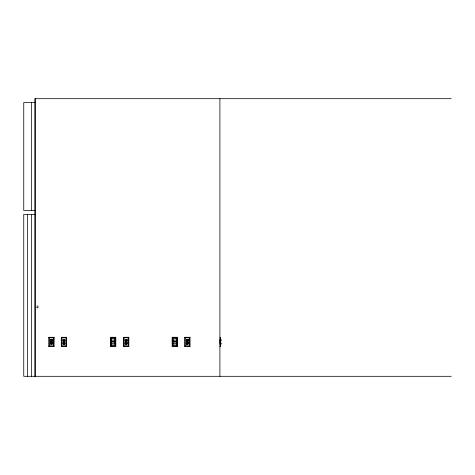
<?xml version="1.0" encoding="UTF-8"?>
<svg xmlns="http://www.w3.org/2000/svg" width="475" height="475" viewBox="0 0 475 475"><rect width="100%" height="100%" fill="white"/><g stroke="black" fill="none" stroke-linecap="round" stroke-linejoin="round"><path stroke-width="0.71" d="M51.674 341.982C50.956 340.854 51.698 343.021 51.318 341.626M64.202 341.982C63.49 340.854 64.232 343.021 63.852 341.626M125.928 341.721C126.558 342.861 125.988 340.712 126.285 342.077M220.424 339.554L219.937 339.554M220.347 342.671L219.937 342.499M52.119 340.409L52.119 339.554L51.526 339.554L51.526 340.409L52.119 340.409L52.119 339.554M52.119 343.354L52.119 342.499L51.526 342.499L51.526 343.354L52.119 343.354L52.119 342.499M64.647 340.409L64.647 339.554L64.054 339.554L64.054 340.409L64.647 340.409L64.647 339.554M64.647 343.354L64.647 342.499L64.054 342.499L64.054 343.354L64.647 343.354L64.647 342.499M126.819 340.409L126.819 339.554L126.231 339.554L126.231 340.409L126.819 340.409L126.819 339.554M126.819 343.354L126.819 342.499L126.231 342.499L126.231 343.354L126.819 343.354L126.819 342.499M188.029 340.409L188.029 339.554L187.441 339.554L187.441 340.409L188.029 340.409L188.029 339.554M188.029 343.354L188.029 342.499L187.441 342.499L187.441 343.354L188.029 343.354L188.029 342.499M220.394 344.987L221.356 343.544L220.37 342.077M187.18 341.668L187.494 342.077M219.907 346.423L220.293 346.192M50.783 340.409L50.783 339.554L51.371 339.554L51.371 340.409L50.783 340.409L50.783 339.554M54.114 346.423L53.574 345.883L53.574 337.826L54.114 337.286L48.777 337.286L48.777 346.423L54.114 346.423L54.114 337.286M51.14 341.216C52.636 341.43 51.027 339.809 51.14 341.216L51.763 341.216M50.783 343.354L50.783 342.499L51.371 342.499L51.371 343.354L50.783 343.354L50.783 342.499M48.777 346.423L49.317 345.883L49.317 337.826L48.777 337.286M51.14 344.161C52.636 344.375 51.027 342.754 51.14 344.161L51.763 344.161M63.312 340.409L63.312 339.554L63.905 339.554L63.905 340.409L63.312 340.409L63.312 339.554M66.642 346.423L66.102 345.883L66.102 337.826L66.642 337.286L61.305 337.286L61.305 346.423L66.642 346.423L66.642 337.286M63.668 341.216C65.17 341.43 63.555 339.809 63.668 341.216L64.291 341.216M63.312 343.354L63.312 342.499L63.905 342.499L63.905 343.354L63.312 343.354L63.312 342.499M61.305 346.423L61.845 345.883L61.845 337.826L61.305 337.286M63.668 344.161C65.17 344.375 63.555 342.754 63.668 344.161L64.291 344.161M115.805 346.423L115.265 345.883L115.265 337.826L115.805 337.286L110.467 337.286L110.467 346.423L115.805 346.423L115.805 337.286M110.467 346.423L111.008 345.883L111.008 337.826L110.467 337.286M125.483 340.409L125.483 339.554L126.077 339.554L126.077 340.409L125.483 340.409L125.483 339.554M128.82 346.423L128.28 345.883L128.28 337.826L128.82 337.286L123.482 337.286L123.482 346.423L128.82 346.423L128.82 337.286M125.845 341.216C127.342 341.43 125.732 339.809 125.845 341.216L126.463 341.216M125.483 343.354L125.483 342.499L126.077 342.499L126.077 343.354L125.483 343.354L125.483 342.499M123.482 346.423L124.022 345.883L124.022 337.826L123.482 337.286M125.845 344.161C127.342 344.375 125.732 342.754 125.845 344.161L126.463 344.161M177.496 346.423L176.955 345.883L176.955 337.826L177.496 337.286L172.158 337.286L172.158 346.423L177.496 346.423L177.496 337.286M172.158 346.423L172.698 345.883L172.698 337.826L172.158 337.286M186.693 340.409L186.693 339.554L187.287 339.554L187.287 340.409L186.693 340.409L186.693 339.554M190.03 346.423L189.489 345.883L189.489 337.826L190.03 337.286L184.692 337.286L184.692 346.423L190.03 346.423L190.03 337.286M187.049 341.216C188.551 341.43 186.942 339.809 187.049 341.216L187.672 341.216M186.693 343.354L186.693 342.499L187.287 342.499L187.287 343.354L186.693 343.354L186.693 342.499M184.692 346.423L185.232 345.883L185.232 337.826L184.692 337.286M187.049 344.161C188.551 344.375 186.942 342.754 187.049 344.161L187.672 344.161M50.564 339.411L52.339 339.411A1.449 1.449 0 0 1 52.339 341.347L50.564 341.347A1.425 1.425 0 0 1 50.576 339.429L50.694 339.316M63.223 341.442L64.849 341.329A1.449 1.449 0 0 0 64.867 339.411L63.092 339.411A1.425 1.425 0 0 0 63.11 341.329L64.867 341.347M126.92 341.466L127.045 341.347A1.449 1.449 0 0 0 127.045 339.411L125.263 339.411A1.425 1.425 0 0 0 125.281 341.329L126.92 341.466L125.394 341.442M186.473 339.411L188.248 339.411A1.449 1.449 0 0 1 188.248 341.347L186.473 341.347M186.473 342.356L188.248 342.356A1.449 1.449 0 0 1 188.248 344.292L186.473 344.292M51.526 340.409L52.001 340.237M51.526 343.354L52.001 343.182M64.054 340.409L64.535 340.237M64.054 343.354L64.535 343.182M126.231 340.409L126.706 340.237M126.231 343.354L126.706 343.182M187.441 340.409L187.916 340.237M187.441 343.354L187.916 343.182M36.765 306.066C38.807 305.176 38.309 308.976 36.563 307.586M50.896 339.667L51.371 339.554M50.896 342.612L51.371 342.499M63.424 339.667L63.905 339.554M63.424 342.612L63.905 342.499M125.602 339.667L126.077 339.554M125.602 342.612L126.077 342.499M186.812 339.667L187.287 339.554M186.812 342.612L187.287 342.499M451.25 98.693L34.835 98.693L34.835 376.307M35.316 102.552L23.75 102.552L23.75 210.508L35.316 210.508M35.316 214.368L23.75 214.368L23.75 376.307L451.25 376.307M49.317 337.826L53.574 337.826M61.845 337.826L66.102 337.826M111.008 337.826L115.265 337.826M124.022 337.826L128.28 337.826M172.698 337.826L176.955 337.826M185.232 337.826L189.489 337.826M219.937 339.316L220.424 339.316M51.526 339.554L52.001 339.726M64.054 339.554L64.535 339.726M126.231 339.554L126.706 339.726M187.441 339.554L187.916 339.726M111.488 340.171L114.784 340.171M173.179 340.171L176.474 340.171M50.896 340.296L51.371 340.409M63.424 340.296L63.905 340.409M125.602 340.296L126.077 340.409M186.812 340.296L187.287 340.409M219.937 340.296L220.424 340.296M219.937 340.409L220.347 340.237M50.694 341.442L52.214 341.466M186.604 341.442L188.13 341.466M219.937 341.442L220.424 341.442M219.937 341.466L220.394 341.466M220.37 341.626L221.356 340.171L220.394 338.723M219.937 342.261L220.424 342.261M51.526 342.499L52.001 342.671M64.054 342.499L64.535 342.671M126.231 342.499L126.706 342.671M187.441 342.499L187.916 342.671M50.896 343.241L51.371 343.354M63.424 343.241L63.905 343.354M125.602 343.241L126.077 343.354M186.812 343.241L187.287 343.354M219.937 343.241L220.424 343.241M219.937 343.354L220.347 343.182M111.488 343.544L114.784 343.544M173.179 343.544L176.474 343.544M219.937 344.387L220.424 344.387M49.317 345.883L53.574 345.883M61.845 345.883L66.102 345.883M111.008 345.883L115.265 345.883M124.022 345.883L128.28 345.883M172.698 345.883L176.955 345.883M185.232 345.883L189.489 345.883M219.907 337.286L220.293 337.517A1.009 0.713 0 0 1 220.394 337.826M126.023 341.626L126.338 342.036M63.798 341.668L64.107 342.077M51.264 341.668L51.579 342.077M220.394 337.826L220.394 345.883M219.907 98.693L219.907 376.307M187.773 339.726L187.773 340.237M187.773 342.671L187.773 343.182M187.56 341.103L187.364 340.694L187.168 341.103M187.56 344.048L187.364 343.639L187.168 344.048M186.954 339.667L186.954 340.296M186.954 342.612L186.954 343.241M126.564 339.726L126.564 340.237M126.564 342.671L126.564 343.182M126.35 341.103L126.154 340.694L125.958 341.103M126.35 344.048L126.101 343.645L125.958 344.048M125.744 339.667L125.744 340.296M125.744 342.612L125.744 343.241M64.392 339.726L64.392 340.237M64.392 342.671L64.392 343.182M64.178 341.103L63.983 340.694L63.781 341.103M64.178 344.048L63.983 343.639L63.781 344.048M63.573 339.667L63.573 340.296M63.573 342.612L63.573 343.241M51.858 339.726L51.858 340.237M51.858 342.671L51.858 343.182M51.644 341.103L51.448 340.694L51.252 341.103M51.644 344.048L51.448 343.639L51.252 344.048M51.039 339.667L51.039 340.296M51.039 342.612L51.039 343.241M35.316 98.693L35.316 376.307M31.463 102.552L31.463 210.508M31.463 214.368L31.463 376.307M27.603 214.368L27.603 376.307M186.491 341.329A1.425 1.425 0 0 1 186.491 339.429M186.491 344.274A1.425 1.425 0 0 1 186.491 342.374M220.394 345.883A1.009 0.713 0 0 1 220.293 346.192M50.682 342.238L50.564 342.356A1.425 1.425 0 0 0 50.576 344.274L52.339 344.292A1.449 1.449 0 0 0 52.339 342.356L50.682 342.238M63.211 342.238L63.092 342.356A1.425 1.425 0 0 0 63.11 344.274L64.867 344.292A1.449 1.449 0 0 0 64.867 342.356L63.211 342.238M125.388 342.238L125.263 342.356A1.425 1.425 0 0 0 125.281 344.274L127.045 344.292A1.449 1.449 0 0 0 127.045 342.356L125.388 342.238M114.784 338.723L111.488 338.723L111.488 341.614L114.784 341.614L114.784 338.723M176.474 338.723L173.179 338.723L173.179 341.614L176.474 341.614L176.474 338.723M114.784 342.095L111.488 342.095L111.488 344.987L114.784 344.987L114.784 342.095M176.474 342.095L173.179 342.095L173.179 344.987L176.474 344.987L176.474 342.095"/></g></svg>
